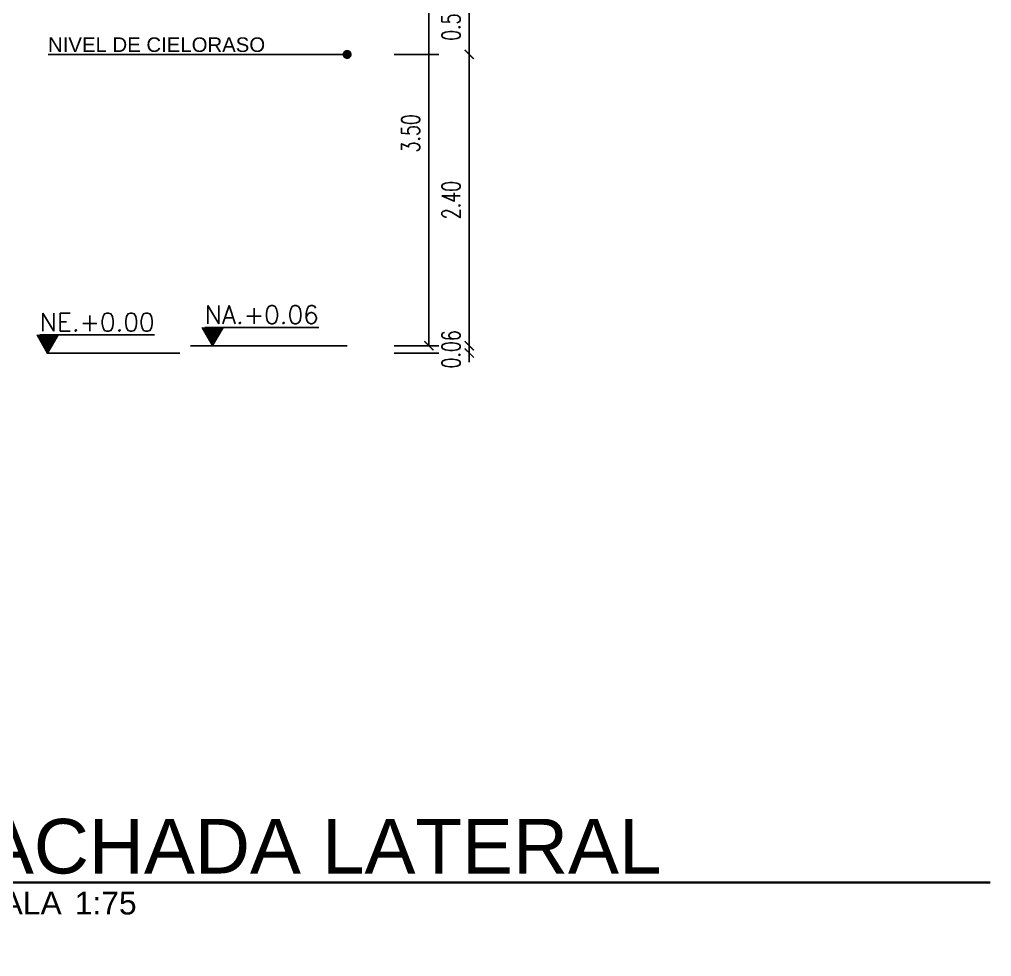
# Model space of a CAD drawing. Header units: millimetres. Extents: x 2056 to 4470, y 1400 to 3101.
# Drawn here: x 2112.37 to 2120.38, y 1402.36 to 1410.08 of the extents above; entities that cross this region are included whole.
import ezdxf

# ---------------------------------------------------------------- set-up
doc = ezdxf.new("R2010")
doc.units = ezdxf.units.MM
doc.linetypes.add('HIDDEN', pattern=[9.525, 6.35, -3.175])
doc.layers.add('A-252', color=252, linetype='Continuous')
doc.layers.add('A-PROY', color=15, linetype='HIDDEN')
doc.layers.add('A-Anno-Titl', color=233, linetype='Continuous', lineweight=50)
doc.styles.add('COTAS', font='romans.shx', dxfattribs={"width": 0.7})
doc.styles.add('NUEVO', font='SIMPLEX')
doc.styles.add('ROMAN', font='arial.ttf')
doc.dimstyles.new('DIM75', dxfattribs={"dimtxt": 0.15, "dimasz": 0.075, "dimexe": 0, "dimexo": 0, "dimgap": 0.075, "dimtad": 1, "dimzin": 1, "dimdsep": 46, "dimtxsty": 'COTAS', "dimblk": 'ARCHTICK', "dimcen": 0, "dimse1": 1, "dimse2": 1, "dimclrd": 8, "dimclre": 8, "dimclrt": 54, "dimaunit": 1, "dimazin": 0, "dimtfac": 1, "dimtix": 1, "dimtmove": 1, "dimatfit": 3, "dimldrblk": 'DOT', "dimfxl": 1, "dimtvp": 1.75, "dimtolj": 1, "dimtzin": 4, "dimarcsym": 0})

# ---------------------------------------------------------------- blocks, each defined once
blk = doc.blocks.new('NE-2')
for p, q in [((-0.000829, 0.0015), (-0.000829, 0.001435)), ((-0.000791, 0.0015), (-0.000791, 0.00137)), ((-0.000754, 0.0015), (-0.000754, 0.001305)), ((-0.000716, 0.0015), (-0.000716, 0.00124)), ((-0.000679, 0.0015), (-0.000679, 0.001175)), ((-0.000641, 0.0015), (-0.000641, 0.00111)), ((-0.000604, 0.0015), (-0.000604, 0.001045)), ((-0.000566, 0.0015), (-0.000566, 0.00098)), ((-0.000529, 0.0015), (-0.000529, 0.000915)), ((-0.000491, 0.0015), (-0.000491, 0.00085)), ((-0.000454, 0.0015), (-0.000454, 0.000786)), ((-0.000416, 0.0015), (-0.000416, 0.000721)), ((-0.000379, 0.0015), (-0.000379, 0.000656)), ((-0.000341, 0.0015), (-0.000341, 0.000591)), ((-0.000304, 0.0015), (-0.000304, 0.000526)), ((-0.000266, 0.0015), (-0.000266, 0.000461)), ((-0.000229, 0.0015), (-0.000229, 0.000396)), ((-0.000191, 0.0015), (-0.000191, 0.000331)), ((-0.000154, 0.0015), (-0.000154, 0.000266)), ((-0.000116, 0.0015), (-0.000116, 0.000201)), ((-0.000079, 0.0015), (-0.000079, 0.000136)), ((-0.000041, 0.0015), (-0.000041, 0.000071)), ((-0.000004, 0.0015), (-0.000004, 0.000006)), ((0.000034, 0.0015), (0.000034, 0.000059)), ((0.000071, 0.0015), (0.000071, 0.000124)), ((0.000109, 0.0015), (0.000109, 0.000189)), ((0.000146, 0.0015), (0.000146, 0.000254)), ((0.000184, 0.0015), (0.000184, 0.000319)), ((0.000221, 0.0015), (0.000221, 0.000384)), ((0.000259, 0.0015), (0.000259, 0.000449)), ((0.000296, 0.0015), (0.000296, 0.000514)), ((0.000334, 0.0015), (0.000334, 0.000578)), ((0.000371, 0.0015), (0.000371, 0.000643)), ((0.000409, 0.0015), (0.000409, 0.000708)), ((0.000446, 0.0015), (0.000446, 0.000773)), ((0.000484, 0.0015), (0.000484, 0.000838)), ((0.000521, 0.0015), (0.000521, 0.000903)), ((0.000559, 0.0015), (0.000559, 0.000968)), ((0.000596, 0.0015), (0.000596, 0.001033)), ((0.000634, 0.0015), (0.000634, 0.001098)), ((0.000671, 0.0015), (0.000671, 0.001163)), ((0.000709, 0.0015), (0.000709, 0.001228)), ((0.000746, 0.0015), (0.000746, 0.001293)), ((0.000784, 0.0015), (0.000784, 0.001358)), ((0.000821, 0.0015), (0.000821, 0.001423)), ((0.000859, 0.0015), (0.000859, 0.001488))]:
    blk.add_line(p, q)
blk.add_lwpolyline([(-0.000866, 0.0015), (0, 0), (0.000866, 0.0015)])
at = {"style": 'NUEVO', "flags": 4}
blk.add_attdef('NE.', (-0.000641, 0.0018), '', height=0.0015, dxfattribs=at)
blk = doc.blocks.new('_ArchTick')
at = {"color": 0, "linetype": 'ByBlock', "const_width": 0.15}
blk.add_lwpolyline([(-0.5, -0.5), (0.5, 0.5)], dxfattribs=at)
blk = doc.blocks.new('_Dot')
at = {"color": 0, "linetype": 'ByBlock', "lineweight": -2}
blk.add_line((-0.5, 0), (-1, 0), dxfattribs=at)
at = {"color": 0, "linetype": 'ByBlock', "const_width": 0.5}
blk.add_lwpolyline([(-0.25, 0, 1), (0.25, 0, 1)], format="xyb", close=True, dxfattribs=at)
blk = doc.blocks.new('*D206')
at = {"color": 8, "lineweight": -2, "transparency": 16777216}
for p, q in [((2.3848, 0.06), (2.3848, 0.135)), ((2.3848, 0), (2.3848, 0.06)), ((2.3848, 0), (2.3848, -0.075))]:
    blk.add_line(p, q, dxfattribs=at)
at = {"color": 8, "lineweight": -2, "transparency": 16777216, "xscale": 0.075, "yscale": 0.075, "zscale": 0.075}
for p, rotation in [((2.3848, 0.06), 270), ((2.3848, 0), 90)]:
    blk.add_blockref('_ArchTick', p, dxfattribs=dict(at, rotation=rotation))
at = {"color": 54, "transparency": 16777216, "insert": (2.2348, 0.03), "char_height": 0.15, "attachment_point": 5, "rotation": 90, "style": 'COTAS'}
blk.add_mtext('\\A1;0.06', dxfattribs=at)
blk = doc.blocks.new('*D207')
at = {"color": 8, "lineweight": -2, "transparency": 16777216}
blk.add_line((2.3848, 0.06), (2.3848, 2.46), dxfattribs=at)
at = {"color": 8, "lineweight": -2, "transparency": 16777216, "xscale": 0.075, "yscale": 0.075, "zscale": 0.075}
for p, rotation in [((2.3848, 2.46), 90), ((2.3848, 0.06), 270)]:
    blk.add_blockref('_ArchTick', p, dxfattribs=dict(at, rotation=rotation))
at = {"color": 54, "transparency": 16777216, "insert": (2.2348, 1.26), "char_height": 0.15, "attachment_point": 5, "rotation": 90, "style": 'COTAS'}
blk.add_mtext('\\A1;2.40', dxfattribs=at)
blk = doc.blocks.new('*D199')
at = {"color": 8, "lineweight": -2, "transparency": 16777216}
blk.add_line((2.3848, 2.46), (2.3848, 3), dxfattribs=at)
at = {"color": 8, "lineweight": -2, "transparency": 16777216, "xscale": 0.075, "yscale": 0.075, "zscale": 0.075}
for p, rotation in [((2.3848, 3), 90), ((2.3848, 2.46), 270)]:
    blk.add_blockref('_ArchTick', p, dxfattribs=dict(at, rotation=rotation))
at = {"color": 54, "transparency": 16777216, "insert": (2.2348, 2.73), "char_height": 0.15, "attachment_point": 5, "rotation": 90, "style": 'COTAS'}
blk.add_mtext('\\A1;0.54', dxfattribs=at)
blk = doc.blocks.new('*D215')
at = {"color": 8, "lineweight": -2, "transparency": 16777216}
blk.add_line((2.0524, 0.06), (2.0524, 3.56), dxfattribs=at)
at = {"color": 8, "lineweight": -2, "transparency": 16777216, "xscale": 0.075, "yscale": 0.075, "zscale": 0.075}
for p, rotation in [((2.0524, 3.56), 90), ((2.0524, 0.06), 270)]:
    blk.add_blockref('_ArchTick', p, dxfattribs=dict(at, rotation=rotation))
at = {"color": 54, "transparency": 16777216, "insert": (1.9024, 1.81), "char_height": 0.15, "attachment_point": 5, "rotation": 90, "style": 'COTAS'}
blk.add_mtext('\\A1;3.50', dxfattribs=at)
blk = doc.blocks.new('01420-TITULO BLOQUE DE DIBUJO')
at = {"color": 0, "linetype": 'Continuous', "const_width": 0.00025}
blk.add_lwpolyline([(0.029, 0.016, 0.414214), (0.021, 0.024, 0.414214), (0.013, 0.016, 0.414214), (0.021, 0.008, 0.414214), (0.029, 0.016, -0.219374)], format="xyb", dxfattribs=at)
blk.add_lwpolyline([(0.029, 0.016), (0.15078, 0.016)], dxfattribs=at)
at = {"style": 'ROMAN'}
blk.add_text('ESCALA ', height=0.0025, dxfattribs=at).set_placement((0.035, 0.0125))
at = {"lineweight": 9, "style": 'ROMAN'}
for tag, p, height in [('TÍTULO-BLOQUE-DE-DIBUJO', (0.035, 0.017), 0.006), ('C4', (0.01529, 0.01329), 0.006), ('1:10', (0.05021, 0.0125), 0.0025)]:
    blk.add_attdef(tag, p, '', height=height, dxfattribs=at)
blk = doc.blocks.new('NIVELES')
for points in [[(-1.0966, 0), (0, 0)], [(0.0881, 0.06), (1.3783, 0.06)]]:
    blk.add_lwpolyline(points)
at = {"layer": 'A-PROY', "ltscale": 0.5}
for points in [[(1.766, 2.46), (2.1335, 2.46)], [(1.766, 0.06), (2.1335, 0.06)], [(1.766, 0), (2.1335, 0)]]:
    blk.add_lwpolyline(points, dxfattribs=at)
at = {"xscale": 100, "yscale": 100, "zscale": 100}
for p, values in [((-1.0889, -0.0006), {'NE.': '%%UNE.+0.00%%U'}), ((0.2703, 0.0606), {'NE.': '%%UNA.+0.06%%U'})]:
    blk.add_blockref('NE-2', p, dxfattribs=at).add_auto_attribs(values)
at = {"style": 'ROMAN'}
blk.add_text('NIVEL DE CIELORASO', height=0.12, dxfattribs=at).set_placement((-1.0855, 2.4805))
for base, p1, p2, picture, middle in [((2.0524, 3.56), (1.766, 0.06), (1.766, 3.56), '*D215', (1.9024, 1.81)), ((2.3848, 3), (2.1335, 2.46), (2.1335, 3), '*D199', (2.2348, 2.73)), ((2.3848, 2.46), (2.1335, 0.06), (2.1335, 2.46), '*D207', (2.2348, 1.26)), ((2.3848, 0.06), (2.1335, 0), (2.1335, 0.06), '*D206', (2.2348, 0.03))]:
    dim = blk.add_linear_dim(base=base, p1=p1, p2=p2, angle=90, dimstyle='DIM75')
    dim.commit()
    dim.dimension.update_dxf_attribs({"geometry": picture, "text_midpoint": middle})
blk.add_leader([(1.3783, 2.46), (-1.0855, 2.46)], dimstyle='DIM75', override={"dimgap": 0.075, "dimtad": 0})
blk = doc.blocks.new('fachada lateral 2')
at = {"layer": 'A-252', "rotation": 270}
blk.add_blockref('NIVELES', (0, 0), dxfattribs=at)
at = {"layer": 'A-Anno-Titl'}
ref = blk.add_blockref('01420-TITULO BLOQUE DE DIBUJO', (-5.5634, 4.631), dxfattribs=dict(at, xscale=75, yscale=75, zscale=75, rotation=270))
ref.add_attrib('C4', 'F3', (-4.567, 3.4845), dxfattribs={"layer": '0', "color": 0, "lineweight": 9, "height": 0.45, "rotation": 270, "style": 'ROMAN'})
ref.add_attrib('1:10', '1:75', (-4.6259, 0.8654), dxfattribs={"layer": '0', "color": 0, "lineweight": 9, "height": 0.1875, "rotation": 270, "style": 'ROMAN'})
ref.add_attrib('TÍTULO-BLOQUE-DE-DIBUJO', 'FACHADA LATERAL', (-4.2884, 2.006), dxfattribs={"layer": '0', "color": 0, "lineweight": 9, "height": 0.45, "rotation": 270, "style": 'ROMAN'})

msp = doc.modelspace()

# ---------------------------------------------------------------- block references
at = {"rotation": 90}
msp.add_blockref('fachada lateral 2', (2113.6916, 1407.3313), dxfattribs=at)

doc.saveas('drawing.dxf')
